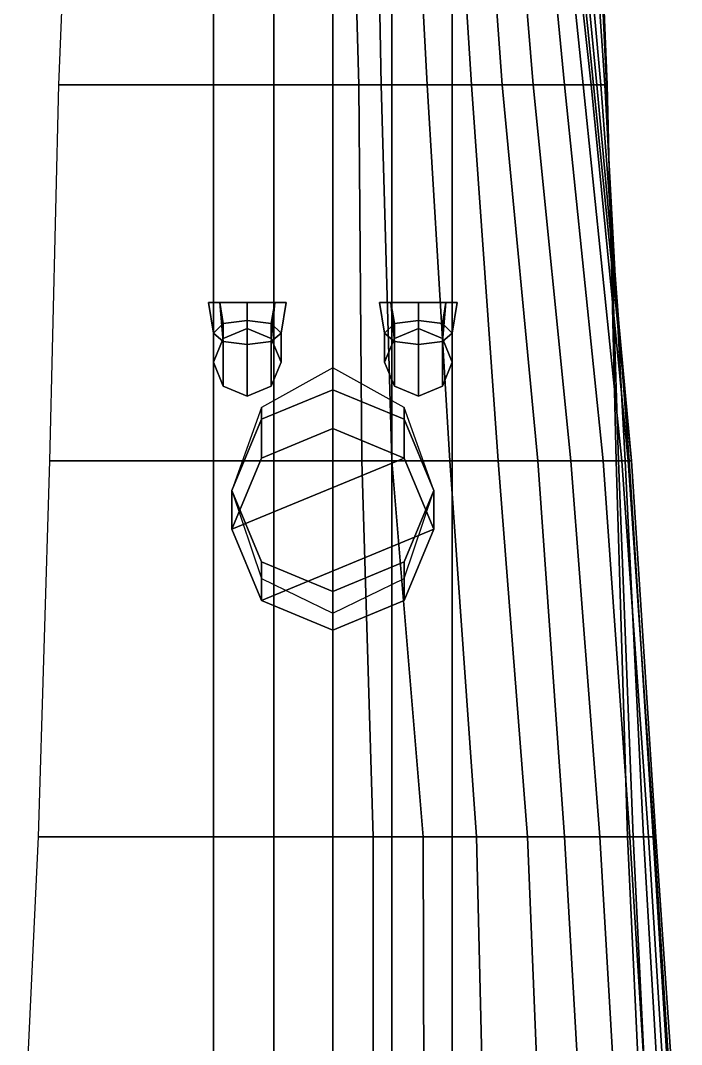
# Model space of a CAD drawing. Extents: x -4.1 to 4.7, y -49.9 to 48.9.
# Drawn here: x -3.87 to 4.32, y 8.67 to 21.37 of the extents above; entities that cross this region are included whole.
import ezdxf

# ---------------------------------------------------------------- set-up
doc = ezdxf.new("R2010")
doc.units = 0
doc.layers.get('0').update_dxf_attribs({"linetype": 'CONTINUOUS'})
doc.layers.add('DECK', color=3, linetype='CONTINUOUS')
doc.layers.add('SUPERSTRUCTURE', color=2, linetype='CONTINUOUS')

msp = doc.modelspace()

# ---------------------------------------------------------------- linework, layer by layer
for points in [[(0, 20.57, -3.3), (0, 25.23, -3.21), (0.19, 25.23, -3.21), (0.32, 20.57, -3.21)], [(0.32, 20.57, -3.21), (0.19, 25.23, -3.21), (0.51, 25.23, -3.12), (0.6, 20.57, -3.12)], [(0.6, 20.57, -3.12), (0.51, 25.23, -3.12), (0.92, 25.23, -2.9), (1.17, 20.57, -2.9)], [(1.17, 20.57, -2.9), (0.92, 25.23, -2.9), (1.42, 25.23, -2.61), (1.72, 20.57, -2.61)], [(1.72, 20.57, -2.61), (1.42, 25.23, -2.61), (1.76, 25.23, -2.29), (2.1, 20.57, -2.29)], [(2.1, 20.57, -2.29), (1.76, 25.23, -2.29), (2.1, 25.23, -1.91), (2.48, 20.57, -1.91)], [(2.48, 20.57, -1.91), (2.1, 25.23, -1.91), (2.42, 25.23, -1.38), (2.87, 20.57, -1.38)], [(2.87, 20.57, -1.38), (2.42, 25.23, -1.38), (2.62, 25.23, -0.83), (3.1, 20.57, -0.83)], [(3.1, 20.57, -0.83), (2.62, 25.23, -0.83), (2.69, 25.23, -0.53), (3.2, 20.57, -0.53)], [(3.2, 20.57, -0.53), (2.69, 25.23, -0.53), (2.76, 25.23, -0.25), (3.23, 20.57, -0.25)], [(3.23, 20.57, -0.25), (2.76, 25.23, -0.25), (2.82, 25.23), (3.27, 20.57)], [(3.27, 20.57), (2.82, 25.23), (2.9, 25.23, 0.42), (3.32, 20.57, 0.42)], [(3.32, 20.57, 0.42), (2.9, 25.23, 0.42), (3.05, 25.23, 1.35), (3.37, 20.57, 1.35)], [(3.37, 20.57, 1.35), (3.05, 25.23, 1.35), (3.17, 25.23, 2.2), (3.39, 20.57, 2.2)], [(3.39, 20.57, 2.2), (3.17, 25.23, 2.2), (3.21, 25.23, 2.54), (3.4, 20.57, 2.54)], [(-1.48, -24.92, 18.17), (-1.48, 22.95, 18.14), (-1.48, 22.95, 18.08), (-1.48, -24.92, 18.11)], [(-1.48, -24.92, 18.11), (-1.48, 22.95, 18.08), (-1.48, 22.95, 18.14), (-1.48, -24.92, 18.17)], [(1.48, -24.92, 18.17), (1.48, 22.95, 18.14), (1.48, 22.95, 18.08), (1.48, -24.92, 18.11)], [(1.48, -24.92, 18.11), (1.48, 22.95, 18.08), (1.48, 22.95, 18.14), (1.48, -24.92, 18.17)], [(-0.73, -25.77, 24.88), (-0.73, 22.13, 24.88), (-0.73, 22.13, 24.84), (-0.73, -25.77, 24.84)], [(-0.73, -25.77, 24.84), (-0.73, 22.13, 24.84), (-0.73, 22.13, 24.88), (-0.73, -25.77, 24.88)], [(0.73, -25.77, 24.88), (0.73, 22.13, 24.88), (0.73, 22.13, 24.84), (0.73, -25.77, 24.84)], [(0.73, -25.77, 24.84), (0.73, 22.13, 24.84), (0.73, 22.13, 24.88), (0.73, -25.77, 24.88)], [(0, -26.11, 26.91), (0, 21.81, 27.02), (0, 21.82, 26.98), (0, -26.11, 26.87)], [(0, -26.11, 26.87), (0, 21.82, 26.98), (0, 21.81, 27.02), (0, -26.11, 26.91)], [(0, 15.91, -3.3), (0, 20.57, -3.3), (0.32, 20.57, -3.21), (0.36, 15.91, -3.21)], [(0.36, 15.91, -3.21), (0.32, 20.57, -3.21), (0.6, 20.57, -3.12), (0.73, 15.91, -3.12)], [(0.73, 15.91, -3.12), (0.6, 20.57, -3.12), (1.17, 20.57, -2.9), (1.45, 15.91, -2.9)], [(1.45, 15.91, -2.9), (1.17, 20.57, -2.9), (1.72, 20.57, -2.61), (2.05, 15.91, -2.61)], [(2.05, 15.91, -2.61), (1.72, 20.57, -2.61), (2.1, 20.57, -2.29), (2.54, 15.91, -2.29)], [(2.54, 15.91, -2.29), (2.1, 20.57, -2.29), (2.48, 20.57, -1.91), (2.95, 15.91, -1.91)], [(2.95, 15.91, -1.91), (2.48, 20.57, -1.91), (2.87, 20.57, -1.38), (3.35, 15.91, -1.38)], [(3.35, 15.91, -1.38), (2.87, 20.57, -1.38), (3.1, 20.57, -0.83), (3.58, 15.91, -0.83)], [(3.58, 15.91, -0.83), (3.1, 20.57, -0.83), (3.2, 20.57, -0.53), (3.66, 15.91, -0.53)], [(3.66, 15.91, -0.53), (3.2, 20.57, -0.53), (3.23, 20.57, -0.25), (3.7, 15.91, -0.25)], [(3.7, 15.91, -0.25), (3.23, 20.57, -0.25), (3.27, 20.57), (3.7, 15.91)], [(3.7, 15.91), (3.27, 20.57), (3.32, 20.57, 0.42), (3.67, 15.91, 0.42)], [(3.67, 15.91, 0.42), (3.32, 20.57, 0.42), (3.37, 20.57, 1.35), (3.62, 15.91, 1.35)], [(3.62, 15.91, 1.35), (3.37, 20.57, 1.35), (3.39, 20.57, 2.2), (3.54, 15.91, 2.2)], [(3.54, 15.91, 2.2), (3.39, 20.57, 2.2), (3.4, 20.57, 2.54), (3.51, 15.91, 2.54)], [(0, 11.25, -3.3), (0, 15.91, -3.3), (0.36, 15.91, -3.21), (0.5, 11.25, -3.21)], [(0.5, 11.25, -3.21), (0.36, 15.91, -3.21), (0.73, 15.91, -3.12), (1.12, 11.25, -3.12)], [(1.12, 11.25, -3.12), (0.73, 15.91, -3.12), (1.45, 15.91, -2.9), (1.78, 11.25, -2.9)], [(1.78, 11.25, -2.9), (1.45, 15.91, -2.9), (2.05, 15.91, -2.61), (2.41, 11.25, -2.61)], [(2.41, 11.25, -2.61), (2.05, 15.91, -2.61), (2.54, 15.91, -2.29), (2.87, 11.25, -2.29)], [(2.87, 11.25, -2.29), (2.54, 15.91, -2.29), (2.95, 15.91, -1.91), (3.31, 11.25, -1.91)], [(3.31, 11.25, -1.91), (2.95, 15.91, -1.91), (3.35, 15.91, -1.38), (3.68, 11.25, -1.38)], [(3.68, 11.25, -1.38), (3.35, 15.91, -1.38), (3.58, 15.91, -0.83), (3.91, 11.25, -0.83)], [(3.72, 11.25, 2.2), (3.54, 15.91, 2.2), (3.51, 15.91, 2.54), (3.65, 11.25, 2.54)], [(3.85, 11.25, 1.35), (3.62, 15.91, 1.35), (3.54, 15.91, 2.2), (3.72, 11.25, 2.2)], [(3.91, 11.25, -0.83), (3.58, 15.91, -0.83), (3.66, 15.91, -0.53), (3.98, 11.25, -0.53)], [(3.97, 11.25, 0.42), (3.67, 15.91, 0.42), (3.62, 15.91, 1.35), (3.85, 11.25, 1.35)], [(3.98, 11.25, -0.53), (3.66, 15.91, -0.53), (3.7, 15.91, -0.25), (4, 11.25, -0.25)], [(4, 11.25), (3.7, 15.91), (3.67, 15.91, 0.42), (3.97, 11.25, 0.42)], [(4, 11.25, -0.25), (3.7, 15.91, -0.25), (3.7, 15.91), (4, 11.25)], [(0, 6.59, -3.3), (0, 11.25, -3.3), (0.5, 11.25, -3.21), (0.5, 6.59, -3.23)], [(0.5, 6.59, -3.23), (0.5, 11.25, -3.21), (1.12, 11.25, -3.12), (1.13, 6.59, -3.12)], [(1.13, 6.59, -3.12), (1.12, 11.25, -3.12), (1.78, 11.25, -2.9), (1.89, 6.59, -2.9)], [(1.89, 6.59, -2.9), (1.78, 11.25, -2.9), (2.41, 11.25, -2.61), (2.6, 6.59, -2.61)], [(2.6, 6.59, -2.61), (2.41, 11.25, -2.61), (2.87, 11.25, -2.29), (3.14, 6.59, -2.29)], [(3.14, 6.59, -2.29), (2.87, 11.25, -2.29), (3.31, 11.25, -1.91), (3.58, 6.59, -1.91)], [(3.58, 6.59, -1.91), (3.31, 11.25, -1.91), (3.68, 11.25, -1.38), (3.97, 6.59, -1.38)], [(3.95, 6.59, 2.2), (3.72, 11.25, 2.2), (3.65, 11.25, 2.54), (3.87, 6.59, 2.52)], [(3.97, 6.59, -1.38), (3.68, 11.25, -1.38), (3.91, 11.25, -0.83), (4.2, 6.59, -0.83)], [(4.12, 6.59, 1.35), (3.85, 11.25, 1.35), (3.72, 11.25, 2.2), (3.95, 6.59, 2.2)], [(4.26, 6.59, 0.42), (3.97, 11.25, 0.42), (3.85, 11.25, 1.35), (4.12, 6.59, 1.35)], [(4.2, 6.59, -0.83), (3.91, 11.25, -0.83), (3.98, 11.25, -0.53), (4.28, 6.59, -0.53)], [(4.32, 6.59), (4, 11.25), (3.97, 11.25, 0.42), (4.26, 6.59, 0.42)], [(4.28, 6.59, -0.53), (3.98, 11.25, -0.53), (4, 11.25, -0.25), (4.32, 6.59, -0.25)], [(4.32, 6.59, -0.25), (4, 11.25, -0.25), (4, 11.25), (4.32, 6.59)]]:
    msp.add_3dface(points)
at = {"layer": 'DECK', "color": 3}
for points in [[(3.4, 20.57, 2.54), (3.317, 22.6, 2.54), (-3.317, 22.6, 2.54), (-3.4, 20.57, 2.54)], [(3.51, 15.91, 2.54), (3.4, 20.57, 2.54), (-3.4, 20.57, 2.54), (-3.51, 15.91, 2.54)], [(3.65, 11.25, 2.54), (3.51, 15.91, 2.54), (-3.51, 15.91, 2.54), (-3.65, 11.25, 2.54)], [(3.87, 6.59, 2.52), (3.65, 11.25, 2.54), (-3.65, 11.25, 2.54), (-3.87, 6.59, 2.52)]]:
    msp.add_3dface(points, dxfattribs=at)
at = {"layer": 'SUPERSTRUCTURE'}
for points in [[(1.48, -8.59, 3.44), (1.48, 23.67, 3.44), (-1.48, 23.67, 3.44), (-1.48, -8.59, 3.44)], [(-1.48, 23.67, 3.44), (-1.48, 23.67, 2.54), (-1.48, 20.57, 2.54), (-1.48, 15.91, 3.44)], [(1.48, 20.57, 2.54), (1.48, 23.67, 2.54), (1.48, 23.67, 3.44), (1.48, 15.91, 3.44)], [(-1.48, 15.91, 3.44), (-1.48, 20.57, 2.54), (-1.48, 15.91, 2.54), (-1.48, 15.91, 3.44)], [(1.48, 15.91, 2.54), (1.48, 20.57, 2.54), (1.48, 15.91, 3.44)], [(-1.4, 17.87, 5.39), (-1.54, 17.87, 5.01), (-1.48, 17.49, 5.01), (-1.357, 17.39, 5.39)], [(-1.54, 17.87, 5.01), (-1.4, 17.87, 4.61), (-1.357, 17.61, 4.61), (-1.48, 17.49, 5.01)], [(-1.06, 17.87, 5.53), (-1.4, 17.87, 5.39), (-1.357, 17.39, 5.39), (-1.06, 17.35, 5.53)], [(-1.4, 17.87, 4.61), (-1.06, 17.87, 4.47), (-1.06, 17.65, 4.47), (-1.357, 17.61, 4.61)], [(-0.72, 17.87, 5.39), (-1.06, 17.87, 5.53), (-1.06, 17.35, 5.53), (-0.763, 17.39, 5.39)], [(-1.06, 17.87, 4.47), (-0.72, 17.87, 4.61), (-0.763, 17.61, 4.61), (-1.06, 17.65, 4.47)], [(-0.58, 17.87, 5.01), (-0.72, 17.87, 5.39), (-0.763, 17.39, 5.39), (-0.64, 17.49, 5.01)], [(-0.72, 17.87, 4.61), (-0.58, 17.87, 5.01), (-0.64, 17.49, 5.01), (-0.763, 17.61, 4.61)], [(0.58, 17.87, 5.01), (0.72, 17.87, 4.61), (0.763, 17.61, 4.61), (0.64, 17.49, 5.01)], [(0.72, 17.87, 5.39), (0.58, 17.87, 5.01), (0.64, 17.49, 5.01), (0.763, 17.39, 5.39)], [(0.72, 17.87, 4.61), (1.06, 17.87, 4.47), (1.06, 17.65, 4.47), (0.763, 17.61, 4.61)], [(1.06, 17.87, 5.53), (0.72, 17.87, 5.39), (0.763, 17.39, 5.39), (1.06, 17.35, 5.53)], [(1.06, 17.87, 4.47), (1.4, 17.87, 4.61), (1.357, 17.61, 4.61), (1.06, 17.65, 4.47)], [(1.4, 17.87, 5.39), (1.06, 17.87, 5.53), (1.06, 17.35, 5.53), (1.357, 17.39, 5.39)], [(1.4, 17.87, 4.61), (1.54, 17.87, 5.01), (1.48, 17.49, 5.01), (1.357, 17.61, 4.61)], [(1.54, 17.87, 5.01), (1.4, 17.87, 5.39), (1.357, 17.39, 5.39), (1.48, 17.49, 5.01)], [(-1.06, 17.55, 4.21), (-1.357, 17.427, 4.31), (-1.357, 17.61, 4.61), (-1.06, 17.65, 4.47)], [(-0.763, 17.427, 4.31), (-1.06, 17.55, 4.21), (-1.06, 17.65, 4.47), (-0.763, 17.61, 4.61)], [(1.06, 17.55, 4.21), (0.763, 17.427, 4.31), (0.763, 17.61, 4.61), (1.06, 17.65, 4.47)], [(1.357, 17.427, 4.31), (1.06, 17.55, 4.21), (1.06, 17.65, 4.47), (1.357, 17.61, 4.61)], [(-1.357, 17.427, 4.31), (-1.48, 17.13, 4.59), (-1.48, 17.49, 5.01), (-1.357, 17.61, 4.61)], [(-1.06, 17.55, 3.44), (-1.357, 17.427, 3.44), (-1.357, 17.427, 4.31), (-1.06, 17.55, 4.21)], [(-0.763, 17.427, 3.44), (-1.06, 17.55, 3.44), (-1.06, 17.55, 4.21), (-0.763, 17.427, 4.31)], [(-0.64, 17.13, 4.59), (-0.763, 17.427, 4.31), (-0.763, 17.61, 4.61), (-0.64, 17.49, 5.01)], [(0.763, 17.427, 4.31), (0.64, 17.13, 4.59), (0.64, 17.49, 5.01), (0.763, 17.61, 4.61)], [(1.06, 17.55, 3.44), (0.763, 17.427, 3.44), (0.763, 17.427, 4.31), (1.06, 17.55, 4.21)], [(1.357, 17.427, 3.44), (1.06, 17.55, 3.44), (1.06, 17.55, 4.21), (1.357, 17.427, 4.31)], [(1.48, 17.13, 4.59), (1.357, 17.427, 4.31), (1.357, 17.61, 4.61), (1.48, 17.49, 5.01)], [(-1.48, 17.13, 4.59), (-1.357, 16.833, 4.85), (-1.357, 17.39, 5.39), (-1.48, 17.49, 5.01)], [(-1.357, 17.427, 3.44), (-1.48, 17.13, 3.44), (-1.48, 17.13, 4.59), (-1.357, 17.427, 4.31)], [(-0.763, 16.833, 4.85), (-0.64, 17.13, 4.59), (-0.64, 17.49, 5.01), (-0.763, 17.39, 5.39)], [(-0.64, 17.13, 3.44), (-0.763, 17.427, 3.44), (-0.763, 17.427, 4.31), (-0.64, 17.13, 4.59)], [(0.64, 17.13, 4.59), (0.763, 16.833, 4.85), (0.763, 17.39, 5.39), (0.64, 17.49, 5.01)], [(0.763, 17.427, 3.44), (0.64, 17.13, 3.44), (0.64, 17.13, 4.59), (0.763, 17.427, 4.31)], [(1.357, 16.833, 4.85), (1.48, 17.13, 4.59), (1.48, 17.49, 5.01), (1.357, 17.39, 5.39)], [(1.48, 17.13, 3.44), (1.357, 17.427, 3.44), (1.357, 17.427, 4.31), (1.48, 17.13, 4.59)], [(-1.357, 16.833, 4.85), (-1.06, 16.71, 4.95), (-1.06, 17.35, 5.53), (-1.357, 17.39, 5.39)], [(-1.06, 16.71, 4.95), (-0.763, 16.833, 4.85), (-0.763, 17.39, 5.39), (-1.06, 17.35, 5.53)], [(0.763, 16.833, 4.85), (1.06, 16.71, 4.95), (1.06, 17.35, 5.53), (0.763, 17.39, 5.39)], [(1.06, 16.71, 4.95), (1.357, 16.833, 4.85), (1.357, 17.39, 5.39), (1.06, 17.35, 5.53)], [(-1.48, 17.13, 3.44), (-1.357, 16.833, 3.44), (-1.357, 16.833, 4.85), (-1.48, 17.13, 4.59)], [(0, 17.06, 3.44), (-0.884, 16.57, 3.44), (-0.884, 16.424, 4.53), (0, 16.79, 4.57)], [(-0.763, 16.833, 3.44), (-0.64, 17.13, 3.44), (-0.64, 17.13, 4.59), (-0.763, 16.833, 4.85)], [(0.884, 16.57, 3.44), (0, 17.06, 3.44), (0, 16.79, 4.57), (0.884, 16.424, 4.53)], [(0.64, 17.13, 3.44), (0.763, 16.833, 3.44), (0.763, 16.833, 4.85), (0.64, 17.13, 4.59)], [(1.357, 16.833, 3.44), (1.48, 17.13, 3.44), (1.48, 17.13, 4.59), (1.357, 16.833, 4.85)], [(-1.357, 16.833, 3.44), (-1.06, 16.71, 3.44), (-1.06, 16.71, 4.95), (-1.357, 16.833, 4.85)], [(-1.06, 16.71, 3.44), (-0.763, 16.833, 3.44), (-0.763, 16.833, 4.85), (-1.06, 16.71, 4.95)], [(0, 16.79, 4.57), (-0.884, 16.424, 4.53), (-0.884, 15.944, 9.32), (0, 16.31, 9.32)], [(0.884, 16.424, 4.53), (0, 16.79, 4.57), (0, 16.31, 9.32), (0.884, 15.944, 9.32)], [(0.763, 16.833, 3.44), (1.06, 16.71, 3.44), (1.06, 16.71, 4.95), (0.763, 16.833, 4.85)], [(1.06, 16.71, 3.44), (1.357, 16.833, 3.44), (1.357, 16.833, 4.85), (1.06, 16.71, 4.95)], [(-0.884, 16.57, 3.44), (-1.25, 15.54, 3.44), (-1.25, 15.54, 4.43), (-0.884, 16.424, 4.53)], [(1.25, 15.54, 3.44), (0.884, 16.57, 3.44), (0.884, 16.424, 4.53), (1.25, 15.54, 4.43)], [(-0.884, 16.424, 4.53), (-1.25, 15.54, 4.43), (-1.25, 15.06, 9.32), (-0.884, 15.944, 9.32)], [(1.25, 15.54, 4.43), (0.884, 16.424, 4.53), (0.884, 15.944, 9.32), (1.25, 15.06, 9.32)], [(-1.25, 15.06, 9.32), (0.884, 15.944, 9.32), (0, 16.31, 9.32), (-0.884, 15.944, 9.32)], [(-1.48, 15.91, 3.44), (-1.48, 11.25, 2.54), (-1.48, 6.59, 2.52), (-1.48, 1.93, 3.44)], [(-1.48, 15.91, 3.44), (-1.48, 15.91, 2.54), (-1.48, 11.25, 2.54), (-1.48, 15.91, 3.44)], [(-0.884, 14.176, 9.32), (1.25, 15.06, 9.32), (0.884, 15.944, 9.32), (-1.25, 15.06, 9.32)], [(1.48, 6.59, 2.52), (1.48, 11.25, 2.54), (1.48, 15.91, 3.44), (1.48, 1.93, 3.44)], [(1.48, 11.25, 2.54), (1.48, 15.91, 2.54), (1.48, 15.91, 3.44)], [(-1.25, 15.54, 3.44), (-0.884, 14.45, 3.44), (-0.884, 14.656, 4.34), (-1.25, 15.54, 4.43)], [(-1.25, 15.54, 4.43), (-0.884, 14.656, 4.34), (-0.884, 14.176, 9.32), (-1.25, 15.06, 9.32)], [(0.884, 14.45, 3.44), (1.25, 15.54, 3.44), (1.25, 15.54, 4.43), (0.884, 14.656, 4.34)], [(0.884, 14.656, 4.34), (1.25, 15.54, 4.43), (1.25, 15.06, 9.32), (0.884, 14.176, 9.32)], [(0, 13.81, 9.32), (0.884, 14.176, 9.32), (1.25, 15.06, 9.32), (-0.884, 14.176, 9.32)], [(-0.884, 14.45, 3.44), (0, 14.02, 3.44), (0, 14.29, 4.29), (-0.884, 14.656, 4.34)], [(-0.884, 14.656, 4.34), (0, 14.29, 4.29), (0, 13.81, 9.32), (-0.884, 14.176, 9.32)], [(0, 14.02, 3.44), (0.884, 14.45, 3.44), (0.884, 14.656, 4.34), (0, 14.29, 4.29)], [(0, 14.29, 4.29), (0.884, 14.656, 4.34), (0.884, 14.176, 9.32), (0, 13.81, 9.32)]]:
    msp.add_3dface(points, dxfattribs=at)

doc.saveas('drawing.dxf')
